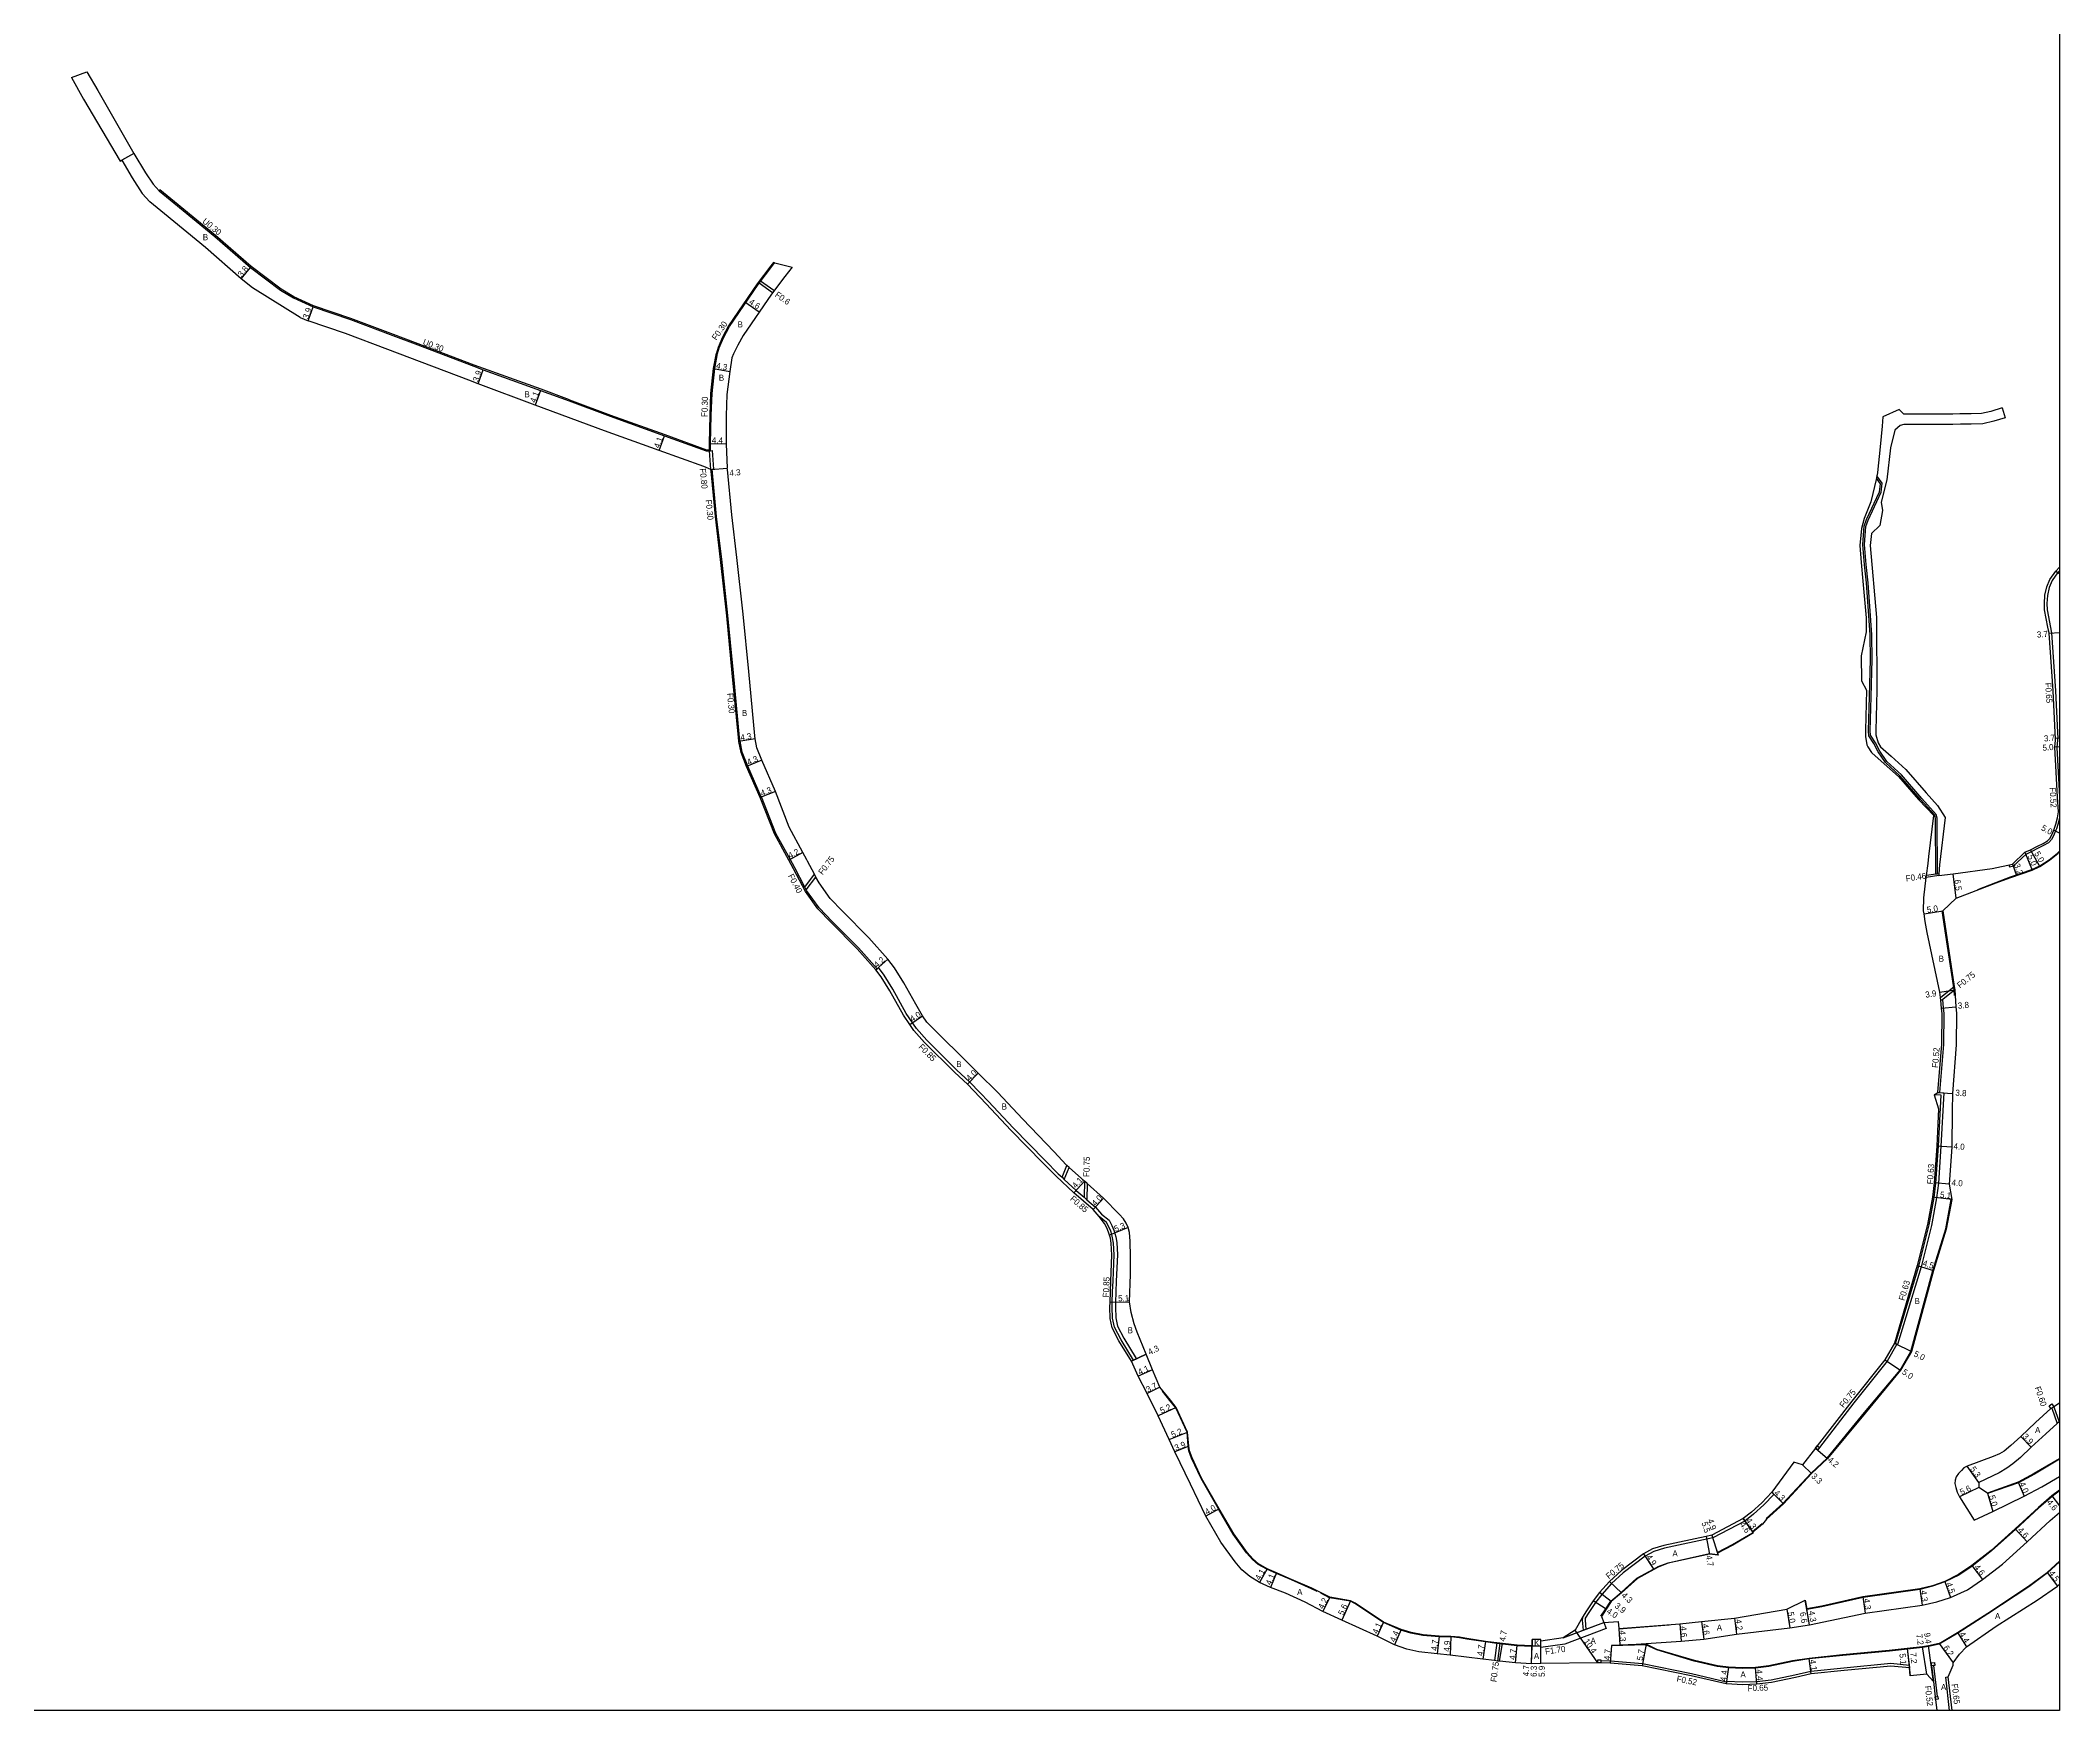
# Model space of a CAD drawing. Header units: metres. Extents: x -15200 to -12000, y -102000 to -99000.
# Drawn here: x -12529 to -12000, y -102000 to -101563 of the extents above; entities that cross this region are included whole.
import ezdxf

# ---------------------------------------------------------------- set-up
doc = ezdxf.new("R2010")
doc.units = ezdxf.units.M
doc.header["$LTSCALE"] = 2.5
for name, color, linetype in [('側溝・桝', 7, 'Continuous'), ('図郭', 7, 'Continuous'), ('幅員', 7, 'Continuous'), ('歩道・分離帯・安全施設', 7, 'Continuous'), ('舗装', 7, 'Continuous'), ('道路', 7, 'Continuous')]:
    doc.layers.add(name, color=color, linetype=linetype)
doc.styles.get("Standard").update_dxf_attribs({"font": ''})
doc.styles.get('Standard').set_extended_font_data('@MS PGothic')

msp = doc.modelspace()

# ---------------------------------------------------------------- linework, layer by layer
at = {"layer": '側溝・桝'}
for points in [[(-12497.37, -101601.83), (-12497.56, -101602.07)], [(-12390.09, -101656.85), (-12397.56, -101654.07), (-12412.58, -101648.65), (-12415.03, -101647.77), (-12430.45, -101641.87), (-12436.21, -101639.71), (-12447.38, -101635.53), (-12457.1, -101632.21), (-12462.26, -101629.85), (-12465.6, -101627.89), (-12473.42, -101621.95), (-12482.79, -101613.81), (-12493.52, -101604.99), (-12497.37, -101601.83)], [(-12351.33, -101644.66), (-12350.9, -101643.2), (-12349.82, -101640.56), (-12348.22, -101637.59), (-12340.74, -101626.6), (-12337.13, -101621.91), (-12336.4, -101620.99), (-12336.72, -101620.91)], [(-12340.45, -101626.22), (-12336.94, -101628.72)], [(-12336.58, -101628.24), (-12340.08, -101625.75)], [(-12353.18, -101670.14), (-12353.2, -101669.91), (-12353.16, -101668.28), (-12352.99, -101660.89), (-12352.78, -101655.17), (-12352.09, -101648.63), (-12351.33, -101644.66)], [(-12390.09, -101656.85), (-12379.4, -101660.82), (-12365.16, -101665.94), (-12354.25, -101669.88), (-12353.49, -101669.86)], [(-12353.48, -101670.16), (-12353.18, -101670.14)], [(-12353.08, -101675.03), (-12353.48, -101670.16)], [(-12353.18, -101670.14), (-12352.68, -101670.1)], [(-12352.28, -101674.96), (-12352.68, -101670.1)], [(-12353.08, -101675.03), (-12352.78, -101675)], [(-12352.78, -101675), (-12352.28, -101674.96)], [(-12339.93, -101760.81), (-12339.93, -101760.8), (-12343.45, -101752.72), (-12344.89, -101749.08), (-12345.46, -101746.2), (-12345.56, -101745.21), (-12347.19, -101728.34), (-12348.66, -101713.32), (-12350.26, -101698.58), (-12351.63, -101687.38), (-12352.78, -101675)], [(-12032.41, -101781.03), (-12032.53, -101766.4), (-12032.7, -101765.57), (-12036.45, -101761.47), (-12041.71, -101755.33), (-12045.6, -101751.78), (-12047.49, -101748.99), (-12048.63, -101746.84), (-12049.91, -101744.79), (-12050.02, -101743.5), (-12049.75, -101734.53), (-12049.52, -101724.83), (-12049.58, -101718.32), (-12049.83, -101714.61), (-12050.6, -101704.77), (-12051.06, -101699.99), (-12051.51, -101694.72), (-12051.15, -101689.88), (-12050.52, -101688.14), (-12047.18, -101680.87), (-12046.91, -101678.79), (-12047.92, -101677.33)], [(-12031.96, -101780.97), (-12032.08, -101766.35), (-12032.28, -101765.36), (-12036.11, -101761.17), (-12041.38, -101755.01), (-12045.27, -101751.48), (-12047.1, -101748.77), (-12048.23, -101746.63), (-12049.47, -101744.64), (-12049.57, -101743.48), (-12049.3, -101734.54), (-12049.07, -101724.84), (-12049.13, -101718.31), (-12049.38, -101714.58), (-12050.16, -101704.73), (-12050.62, -101699.95), (-12051.05, -101694.71), (-12050.7, -101689.98), (-12050.1, -101688.31), (-12046.74, -101680.99), (-12046.45, -101678.68), (-12047.81, -101676.7)], [(-12000, -101701.57), (-12000.55, -101702.12), (-12001.96, -101704.16), (-12002.73, -101705.96), (-12003.19, -101708.02), (-12003.35, -101710.14), (-12003.28, -101711.77), (-12002.12, -101717.86), (-12001.09, -101732.99), (-12000.53, -101743.9), (-12000.45, -101745.42), (-12000.58, -101745.42), (-12001.09, -101745.45)], [(-12000.58, -101745.42), (-12000.55, -101745.95), (-12000.71, -101747.81), (-12000, -101760.8)], [(-12339.84, -101760.78), (-12339.93, -101760.81), (-12340.21, -101760.92)], [(-12309.57, -101805.77), (-12314.49, -101800.26), (-12321.36, -101793.39), (-12324.78, -101789.8), (-12328.02, -101785.31), (-12328.13, -101785.1), (-12328.52, -101784.37), (-12331.13, -101779.39), (-12332.37, -101777.12), (-12336.09, -101770.32), (-12339.84, -101760.78)], [(-12000, -101766.19), (-12000.02, -101766.37), (-12000.45, -101768.04), (-12000.82, -101769.12), (-12001.04, -101769.69), (-12001.61, -101770.96), (-12002.1, -101771.94)], [(-12013.27, -101778.55), (-12013.16, -101779.06), (-12012.07, -101778.82), (-12008.8, -101775.73), (-12007.38, -101775.09), (-12005.53, -101774.15), (-12004.09, -101773.43), (-12002.84, -101772.68), (-12002.1, -101771.94)], [(-12328.52, -101784.37), (-12325.97, -101781.05)], [(-12328.13, -101785.1), (-12325.58, -101781.78)], [(-12031.66, -101781.39), (-12034.9, -101781.84)], [(-12031.63, -101780.92), (-12031.96, -101780.97), (-12032.41, -101781.03), (-12034.84, -101781.37)], [(-12309.87, -101806.03), (-12309.57, -101805.77), (-12309.24, -101805.46)], [(-12282.6, -101838.22), (-12285.35, -101835.34), (-12288.68, -101832.32), (-12296.53, -101824.5), (-12299.29, -101821.44), (-12301.93, -101817.51), (-12305.5, -101811.13), (-12307.77, -101807.42), (-12309.24, -101805.46)], [(-12031.17, -101813.3), (-12027.59, -101810.42)], [(-12027.46, -101811.28), (-12030.6, -101813.8), (-12030.76, -101813.93), (-12031.09, -101814.1)], [(-12031.86, -101838.16), (-12031.34, -101838.19), (-12030.33, -101825.57), (-12030.26, -101817.53), (-12030.4, -101816.04), (-12030.6, -101813.8)], [(-12282.6, -101838.22), (-12280.38, -101840.54), (-12273.94, -101847.41), (-12265.58, -101856), (-12262.15, -101859.46), (-12261.16, -101860.38), (-12260.57, -101860.92), (-12257.47, -101863.79), (-12255.39, -101865.6), (-12254.66, -101866.24), (-12252.38, -101868.23), (-12250.84, -101870.01), (-12248.83, -101871.62), (-12248.13, -101872.97), (-12247.6, -101874.22), (-12247.34, -101875.08), (-12247.09, -101876), (-12246.85, -101877.48), (-12246.64, -101880.7), (-12246.96, -101887.56), (-12247.06, -101890.38), (-12247.15, -101893.11), (-12247.19, -101894.36), (-12247.11, -101897.17), (-12246.65, -101899.31), (-12244.98, -101902.48), (-12241.73, -101907.85), (-12241.7, -101907.91), (-12242.48, -101908.27), (-12242.48, -101908.25), (-12245.72, -101902.9), (-12247.46, -101899.6), (-12247.96, -101897.28), (-12248.04, -101894.36), (-12248, -101893.08), (-12247.91, -101890.35), (-12247.8, -101887.52), (-12247.49, -101880.71), (-12247.69, -101877.58), (-12247.92, -101876.18), (-12248.16, -101875.31), (-12248.4, -101874.51), (-12248.9, -101873.34), (-12249.5, -101872.17), (-12251.43, -101870.62)], [(-12043.01, -101903.9), (-12043, -101903.89), (-12036.84, -101883.62), (-12034.12, -101872.86), (-12032.81, -101865.66), (-12032.38, -101861.89), (-12031.68, -101852.21), (-12031.01, -101838.85), (-12032.8, -101838.74)], [(-12031.34, -101838.19), (-12030.35, -101838.25), (-12031.06, -101852.24), (-12031.75, -101861.95), (-12032.19, -101865.75), (-12033.5, -101872.99), (-12036.23, -101883.79), (-12042.42, -101904.13), (-12042.44, -101904.18)], [(-12261.16, -101860.38), (-12259.9, -101857.24)], [(-12260.57, -101860.92), (-12259.3, -101857.78)], [(-12255.3, -101861.37), (-12255.39, -101865.6)], [(-12254.56, -101862.03), (-12254.66, -101866.24)], [(-12042.59, -101904.1), (-12045.15, -101908.55), (-12053.85, -101919.45), (-12062.87, -101931.1)], [(-12042.44, -101904.18), (-12042.59, -101904.1), (-12043.01, -101903.9), (-12043.26, -101903.77)], [(-12002.03, -101920.78), (-12000.63, -101924.83)], [(-12001.53, -101920.46), (-12000.16, -101924.41)], [(-12075.35, -101942.85), (-12074.82, -101943.38), (-12077.47, -101946.13), (-12080.15, -101948.59), (-12082.42, -101950.36), (-12090.77, -101954.79), (-12103.43, -101957.5), (-12106.27, -101958.37), (-12108.5, -101959.6), (-12114.25, -101963.93), (-12117.29, -101966.76), (-12119.87, -101969.56), (-12121.48, -101971.73), (-12123.26, -101974.28), (-12124.19, -101975.78), (-12124.22, -101976.29), (-12124.04, -101978.7)], [(-12129.94, -101980.95), (-12124.77, -101978.98), (-12124.04, -101978.7), (-12119.31, -101976.89), (-12118.7, -101978.48), (-12129.52, -101982.61), (-12135.79, -101983.51), (-12135.79, -101983.09), (-12138.13, -101983.12), (-12138.12, -101983.02)], [(-12124.92, -101975.55), (-12124.97, -101976.3), (-12124.77, -101978.98)], [(-12147.32, -101982.26), (-12147.92, -101986.92)], [(-12146.57, -101982.36), (-12147.17, -101987.02)], [(-12087.21, -101992.51), (-12096.34, -101990.41), (-12109.21, -101987.72), (-12117.59, -101987.09), (-12117.63, -101987.09), (-12120.07, -101986.99), (-12120.08, -101986.99)], [(-12039.28, -101988.19), (-12044.17, -101987.7), (-12056.46, -101988.85), (-12065.15, -101989.75), (-12069.28, -101990.68), (-12075.54, -101991.99), (-12079.31, -101992.44), (-12082.94, -101992.56), (-12087.19, -101992.38)], [(-12087.19, -101992.38), (-12087.21, -101992.51), (-12087.28, -101993.03)], [(-12039.34, -101988.83), (-12039.28, -101988.19)], [(-12033.5, -101988.27), (-12033.03, -101992.38)], [(-12032.98, -101988.23), (-12032.05, -101996.34)], [(-12028.79, -102000), (-12029.8, -101991.24), (-12029.16, -101991.17)]]:
    msp.add_lwpolyline(points, dxfattribs=at)
for points in [[(-12001.53, -101920.46), (-12002.03, -101920.78), (-12002.28, -101920.94), (-12002.77, -101920.19), (-12002.01, -101919.7)], [(-12063.46, -101930.64), (-12062.87, -101931.1), (-12062.83, -101931.13), (-12063.32, -101931.76), (-12063.95, -101931.27)], [(-12120.88, -101986.72), (-12120.08, -101986.71), (-12120.08, -101986.99), (-12120.08, -101987.51), (-12120.88, -101987.52)], [(-12033.56, -101987.47), (-12032.76, -101987.41), (-12032.7, -101988.21), (-12032.98, -101988.23), (-12033.5, -101988.27)], [(-12031.88, -101996.32), (-12031.8, -101997.01), (-12032.49, -101997.09), (-12032.57, -101996.4), (-12032.05, -101996.34)]]:
    msp.add_lwpolyline(points, close=True, dxfattribs=at)
at = {"layer": '図郭'}
msp.add_lwpolyline([(-12800, -101400), (-12000, -101400), (-12000, -102000), (-12800, -102000)], close=True, dxfattribs=at)
at = {"layer": '幅員'}
for points in [[(-12504.2, -101592.33), (-12507.78, -101594.34)], [(-12504.2, -101592.33), (-12507.34, -101594.09)], [(-12476.02, -101625.12), (-12473.6, -101622.19)], [(-12458.55, -101636.16), (-12457.21, -101632.49)], [(-12344.24, -101631.2), (-12340.43, -101633.79)], [(-12414, -101652.61), (-12412.68, -101648.94)], [(-12352.39, -101648.59), (-12348.16, -101649.39)], [(-12397.66, -101654.35), (-12399.08, -101658.2)], [(-12366.65, -101670.08), (-12365.26, -101666.22)], [(-12353.46, -101668.28), (-12349.06, -101668.38)], [(-12353.08, -101675.03), (-12348.8, -101674.68)], [(-12001.02, -101701.68), (-12000, -101702.33)], [(-12002.77, -101717.94), (-12000, -101717.73)], [(-12341.51, -101745.56), (-12345.75, -101746.25)], [(-12000, -101747.7), (-12001.23, -101747.8)], [(-12000, -101745.39), (-12001.09, -101745.48)], [(-12339.76, -101751.17), (-12343.73, -101752.84)], [(-12336.19, -101759.39), (-12340.21, -101760.92)], [(-12000, -101770.31), (-12001.52, -101769.49)], [(-12329.04, -101775.3), (-12332.72, -101777.31)], [(-12009.09, -101775.29), (-12007.22, -101779.93)], [(-12005.15, -101778.97), (-12007.6, -101774.62)], [(-12027.04, -101787.33), (-12027.88, -101780.88)], [(-12012.33, -101778.35), (-12011.27, -101781.37)], [(-12035.49, -101791.4), (-12030.56, -101790.6)], [(-12306.74, -101803.23), (-12309.87, -101806.03)], [(-12031.32, -101811.88), (-12027.46, -101811.29)], [(-12301.05, -101820.35), (-12297.73, -101818.11)], [(-12030.91, -101816.09), (-12027.13, -101815.74)], [(-12283.13, -101833.11), (-12285.94, -101835.95)], [(-12031.86, -101838.16), (-12028.07, -101838.39)], [(-12028.19, -101852.46), (-12032.18, -101852.18)], [(-12255.3, -101861.37), (-12258.04, -101864.42)], [(-12252.98, -101868.83), (-12250.3, -101865.86)], [(-12028.24, -101866.17), (-12033.31, -101865.59)], [(-12028.89, -101862.13), (-12032.88, -101861.85)], [(-12243.82, -101873.49), (-12248.73, -101875.48)], [(-12037.32, -101883.49), (-12033.02, -101884.81)], [(-12248.6, -101893.06), (-12243.5, -101892.95)], [(-12239.15, -101906.65), (-12243.02, -101908.53)], [(-12045.77, -101908.13), (-12041.62, -101910.91)], [(-12043.26, -101903.77), (-12038.8, -101906.01)], [(-12237.48, -101910.74), (-12241.19, -101912.47)], [(-12235.55, -101915.3), (-12238.85, -101916.97)], [(-12231.24, -101920.66), (-12235.98, -101922.79)], [(-12233.11, -101929.05), (-12228.29, -101927.1)], [(-12010.15, -101928.19), (-12007.47, -101931.02)], [(-12228, -101930.78), (-12231.61, -101932.25)], [(-12063.95, -101931.27), (-12060.74, -101933.98)], [(-12067.32, -101935.64), (-12064.92, -101937.89)], [(-12021.16, -101940.31), (-12024.19, -101935.96)], [(-12010.86, -101940.22), (-12009.28, -101943.89)], [(-12075.35, -101942.85), (-12072.32, -101945.9)], [(-12021.18, -101941.56), (-12026.22, -101944.01)], [(-12018.89, -101943.03), (-12017.46, -101947.83)], [(-12002.05, -101943.8), (-12000, -101946.35)], [(-12220.05, -101947.14), (-12223.53, -101949.11)], [(-12080.18, -101953.48), (-12082.83, -101949.73)], [(-12082.83, -101949.73), (-12080.35, -101953.24)], [(-12092.49, -101954.39), (-12091.66, -101959.02)], [(-12091.03, -101954.07), (-12089.39, -101959.32)], [(-12091.03, -101954.07), (-12089.56, -101958.75)], [(-12011.64, -101952.44), (-12008.53, -101955.83)], [(-12108.91, -101958.97), (-12106.23, -101963.07)], [(-12207.5, -101962.86), (-12209.46, -101966.47)], [(-12204.98, -101963.94), (-12206.56, -101967.73)], [(-12114.69, -101969.17), (-12117.82, -101966.23)], [(-12030.08, -101966.16), (-12028.59, -101970.41)], [(-12022.98, -101962.01), (-12020.17, -101965.65)], [(-12003.24, -101963.8), (-12000.55, -101967.42)], [(-12191.06, -101970.3), (-12192.93, -101974.06)], [(-12185.61, -101971.23), (-12187.93, -101976.33)], [(-12118.72, -101973.44), (-12122.09, -101971.29)], [(-12117.39, -101971.42), (-12120.45, -101969.08)], [(-12065.45, -101977.58), (-12066.62, -101971.09)], [(-12051.49, -101970.24), (-12050.88, -101974.5)], [(-12036.61, -101968.12), (-12036, -101972.38)], [(-12176.97, -101976.8), (-12178.67, -101980.53)], [(-12099.46, -101977.27), (-12099.12, -101981.86)], [(-12093.75, -101976.69), (-12093.16, -101981.25)], [(-12085.11, -101975.8), (-12084.62, -101979.97)], [(-12071.44, -101973.42), (-12070.59, -101978.35)], [(-12065.45, -101977.58), (-12066.21, -101973.35)], [(-12172.4, -101978.76), (-12174.12, -101982.81)], [(-12162.47, -101980.49), (-12162.92, -101985.17)], [(-12159.35, -101980.57), (-12159.59, -101985.47)], [(-12150.29, -101981.88), (-12150.98, -101986.52)], [(-12146.6, -101987.09), (-12145.87, -101982.45)], [(-12138.22, -101987.72), (-12138.09, -101981.42)], [(-12135.81, -101987.69), (-12135.79, -101981.79)], [(-12120.88, -101987.52), (-12126.81, -101978.98)], [(-12115.41, -101978.5), (-12115.14, -101982.79)], [(-12108.28, -101982.62), (-12109.28, -101988.24)], [(-12031.55, -101982.47), (-12027.89, -101987.48)], [(-12026.76, -101979.56), (-12024.42, -101983.29)], [(-12142.46, -101987.53), (-12142.03, -101982.85)], [(-12138.22, -101987.72), (-12138.12, -101983.02)], [(-12117.31, -101982.92), (-12117.65, -101987.61)], [(-12065.04, -101990.39), (-12065.6, -101986.33)], [(-12039.87, -101983.76), (-12039.13, -101990.92)], [(-12039.87, -101983.76), (-12039.34, -101988.83)], [(-12034.79, -101990.44), (-12035.91, -101983.33)], [(-12033.03, -101992.38), (-12034.34, -101983.07)], [(-12086.7, -101988.66), (-12087.28, -101993.03)], [(-12079.26, -101993.09), (-12079.6, -101988.7)]]:
    msp.add_lwpolyline(points, dxfattribs=at)
at = {"layer": '歩道・分離帯・安全施設'}
for points in [[(-12021.44, -101784.99), (-12016.71, -101783.16), (-12012.83, -101781.73), (-12007.27, -101779.79), (-12005.22, -101778.84), (-12002.72, -101777.22), (-12000.56, -101775.48), (-12000, -101774.99)], [(-12027.5, -101812.78), (-12027.61, -101811.3), (-12029.95, -101795.88), (-12030.71, -101790.62)], [(-12076.8, -101949.74), (-12072.42, -101945.79), (-12065.02, -101937.79), (-12060.85, -101933.88), (-12051.05, -101921.99), (-12041.74, -101910.83), (-12038.94, -101905.96), (-12033.16, -101884.77), (-12029.82, -101873.89), (-12028.39, -101866.15)], [(-12194.37, -101968.83), (-12195.83, -101968.1), (-12201.11, -101965.76), (-12205.04, -101964.08), (-12207.57, -101963), (-12209.8, -101961.72), (-12211.34, -101960.4), (-12212.83, -101958.67), (-12216.35, -101953.77), (-12220.18, -101947.21), (-12224.74, -101939.22), (-12227.26, -101933.9), (-12227.93, -101932), (-12228.15, -101930.8), (-12228.44, -101927.14), (-12231.36, -101920.74), (-12232.9, -101918.8), (-12234.89, -101916.35)], [(-12000, -101934.21), (-12006.57, -101938.07), (-12010.8, -101940.36), (-12018.84, -101943.18)], [(-12000, -101942.45), (-12001.95, -101943.91), (-12005.42, -101946.9), (-12011.54, -101952.55), (-12017.83, -101958.21), (-12022.9, -101962.14), (-12026.38, -101964.51), (-12030.02, -101966.3), (-12033.24, -101967.43), (-12036.59, -101968.27), (-12051.46, -101970.39), (-12062.26, -101972.82), (-12066.19, -101973.5)], [(-12089.61, -101958.61), (-12085.62, -101956.55), (-12080.39, -101953.44)], [(-12080.44, -101953.12), (-12077.84, -101951.04)], [(-12120.08, -101975.31), (-12118.84, -101973.36), (-12117.5, -101971.32), (-12114.79, -101969.06), (-12110.64, -101965.29), (-12106.31, -101962.94), (-12105.12, -101962.28), (-12102.52, -101961.28), (-12091.67, -101958.86), (-12089.6, -101959.14)], [(-12000, -101961.09), (-12003.14, -101963.92), (-12008.05, -101967.56), (-12018.75, -101974.62), (-12026.68, -101979.69), (-12031.49, -101982.61), (-12034.31, -101983.22), (-12035.89, -101983.48), (-12039.86, -101983.91), (-12044.57, -101984.43), (-12056.78, -101985.56), (-12065.58, -101986.47), (-12069.89, -101987.13), (-12076.13, -101988.43), (-12079.59, -101988.85), (-12083.01, -101988.98), (-12086.71, -101988.81), (-12089.62, -101988.41), (-12095.65, -101987.06), (-12105.44, -101984.12), (-12108.3, -101982.77), (-12117.33, -101983.07)], [(-12138.13, -101983.17), (-12142.04, -101983), (-12145.89, -101982.59), (-12146.59, -101982.5), (-12147.34, -101982.41), (-12150.31, -101982.02), (-12155.19, -101981.25), (-12157.1, -101980.93), (-12159.36, -101980.72), (-12162.47, -101980.64), (-12166.67, -101980.32), (-12169.82, -101979.7), (-12172.45, -101978.9), (-12177.04, -101976.93), (-12184.48, -101971.99), (-12185.66, -101971.37), (-12191.11, -101970.44), (-12193.43, -101969.29)], [(-12102.23, -101977.63), (-12115.4, -101978.64)]]:
    msp.add_lwpolyline(points, dxfattribs=at)
at = {"layer": '舗装'}
for points in [[(-12243.02, -101908.53), (-12239.15, -101906.65)], [(-12043.26, -101903.77), (-12045.77, -101908.13)], [(-12075.35, -101942.85), (-12072.32, -101945.9)], [(-12129.94, -101980.95), (-12119.31, -101976.89)]]:
    msp.add_lwpolyline(points, dxfattribs=at)
at = {"layer": '道路'}
for points in [[(-12520.47, -101572.44), (-12516.45, -101570.98)], [(-12520.47, -101572.44), (-12517.35, -101578.09), (-12507.78, -101594.34), (-12507.34, -101594.09), (-12504.57, -101598.74), (-12502.02, -101602.8), (-12499.97, -101605)], [(-12516.45, -101570.98), (-12513.56, -101575.85), (-12504.2, -101592.33), (-12501.14, -101597.41), (-12499.07, -101600.4), (-12497.56, -101602.07)], [(-12497.56, -101602.07), (-12493.72, -101605.22), (-12482.98, -101614.04), (-12473.6, -101622.19)], [(-12460.62, -101635.3), (-12473.06, -101627.51), (-12476.02, -101625.12), (-12485.43, -101616.95), (-12496.13, -101608.16), (-12499.97, -101605)], [(-12473.6, -101622.19), (-12465.77, -101628.14), (-12462.4, -101630.12), (-12457.21, -101632.49), (-12447.48, -101635.82), (-12436.32, -101639.99), (-12430.55, -101642.15), (-12415.13, -101648.05), (-12412.68, -101648.94), (-12397.66, -101654.35), (-12390.2, -101657.13), (-12379.5, -101661.1), (-12365.26, -101666.22), (-12354.3, -101670.18), (-12353.48, -101670.16)], [(-12336.72, -101620.91), (-12337.37, -101621.73), (-12340.98, -101626.42), (-12348.48, -101637.44), (-12350.09, -101640.43), (-12351.19, -101643.1), (-12351.63, -101644.59)], [(-12331.79, -101622.1), (-12333.75, -101624.56), (-12337.25, -101629.12), (-12344.68, -101640.02), (-12346.08, -101642.51), (-12347.13, -101644.8), (-12347.59, -101645.85), (-12348.16, -101649.39), (-12348.88, -101655.4), (-12349.09, -101661.03), (-12349.06, -101668.38), (-12348.8, -101674.68)], [(-12336.72, -101620.91), (-12331.79, -101622.1)], [(-12460.62, -101635.3), (-12458.55, -101636.16)], [(-12353.08, -101675.03), (-12354.97, -101674.3), (-12366.65, -101670.08), (-12380.95, -101664.94), (-12399.08, -101658.2), (-12414, -101652.61), (-12416.49, -101651.71), (-12431.93, -101645.79), (-12437.68, -101643.64), (-12448.79, -101639.49), (-12458.55, -101636.16)], [(-12353.48, -101670.16), (-12353.5, -101669.92), (-12353.49, -101669.86), (-12353.46, -101668.28), (-12353.29, -101660.88), (-12353.08, -101655.15), (-12352.39, -101648.59), (-12351.63, -101644.59)], [(-12042.02, -101659.34), (-12046.3, -101661.31), (-12046.44, -101663.74), (-12046.94, -101669.1), (-12047.7, -101675.85), (-12047.76, -101676.44), (-12047.81, -101676.7), (-12047.92, -101677.33)], [(-12015.07, -101658.92), (-12017.97, -101659.85), (-12020.46, -101660.43), (-12023.18, -101660.52), (-12026.13, -101660.53), (-12027.97, -101660.54), (-12030.28, -101660.55), (-12038.49, -101660.6), (-12040.76, -101660.61), (-12042.02, -101659.34)], [(-12015.07, -101658.92), (-12014.25, -101661.5)], [(-12014.25, -101661.5), (-12017.25, -101662.45), (-12020.1, -101663.12), (-12023.14, -101663.22), (-12025.99, -101663.23), (-12027.95, -101663.24), (-12030.11, -101663.25), (-12038.48, -101663.3), (-12040.74, -101663.31), (-12041.72, -101663.57), (-12043.11, -101664.75), (-12044.25, -101669.41), (-12045.25, -101677.74), (-12046.69, -101683.63), (-12046.34, -101685.84), (-12047.09, -101689.76)], [(-12039.34, -101988.83), (-12044.18, -101988.36), (-12056.4, -101989.5), (-12065.04, -101990.39), (-12069.14, -101991.32), (-12075.44, -101992.63), (-12079.26, -101993.09), (-12082.95, -101993.21), (-12087.28, -101993.03), (-12096.44, -101990.92), (-12109.28, -101988.24), (-12117.65, -101987.61), (-12120.08, -101987.51), (-12120.88, -101987.52), (-12135.81, -101987.69), (-12138.22, -101987.72), (-12142.46, -101987.53), (-12146.6, -101987.09), (-12147.17, -101987.02), (-12147.92, -101986.92), (-12150.98, -101986.52), (-12159.59, -101985.47), (-12162.92, -101985.17), (-12167.72, -101984.58), (-12170.87, -101983.87), (-12174.12, -101982.81), (-12178.67, -101980.53), (-12187.93, -101976.33), (-12192.93, -101974.06), (-12197.47, -101971.59), (-12202.66, -101969.29), (-12206.56, -101967.73), (-12209.46, -101966.47), (-12211.98, -101964.91), (-12212.03, -101964.88), (-12214.07, -101963.13), (-12215.86, -101961.05), (-12219.58, -101955.87), (-12223.53, -101949.11), (-12227.53, -101940.67), (-12231.61, -101932.25), (-12233.11, -101929.05), (-12235.98, -101922.79), (-12238.85, -101916.97), (-12241.19, -101912.47), (-12243.02, -101908.53), (-12246.25, -101903.2), (-12248.03, -101899.8), (-12248.56, -101897.35), (-12248.64, -101894.36), (-12248.6, -101893.06), (-12248.51, -101890.33), (-12248.4, -101887.5), (-12248.09, -101880.72), (-12248.29, -101877.65), (-12248.51, -101876.31), (-12248.73, -101875.48), (-12248.96, -101874.72), (-12249.44, -101873.59), (-12250.01, -101872.5), (-12251.43, -101870.62), (-12252.98, -101868.83), (-12258.04, -101864.42), (-12262.74, -101860.07), (-12266.19, -101856.59), (-12274.55, -101847.99), (-12281, -101841.13), (-12285.94, -101835.95), (-12289.26, -101832.94), (-12297.15, -101825.08), (-12299.96, -101821.96), (-12301.05, -101820.35), (-12302.66, -101817.95), (-12306.23, -101811.55), (-12308.48, -101807.9), (-12309.87, -101806.03), (-12314.78, -101800.54), (-12321.64, -101793.67), (-12325.09, -101790.06), (-12328.36, -101785.52), (-12331.48, -101779.58), (-12332.72, -101777.31), (-12336.45, -101770.49), (-12340.21, -101760.92), (-12343.73, -101752.84), (-12345.17, -101749.17), (-12345.75, -101746.25), (-12345.86, -101745.24), (-12347.48, -101728.37), (-12348.96, -101713.35), (-12350.56, -101698.61), (-12351.92, -101687.41), (-12353.04, -101675.48), (-12353.08, -101675.03)], [(-12336.19, -101759.39), (-12339.76, -101751.17), (-12341.03, -101747.95), (-12341.51, -101745.56), (-12341.58, -101744.82), (-12343.2, -101727.95), (-12344.68, -101712.91), (-12346.28, -101698.12), (-12347.65, -101686.95), (-12348.76, -101675.1), (-12348.8, -101674.68)], [(-12047.92, -101677.33), (-12049.46, -101683.57), (-12051.17, -101687.92), (-12051.88, -101690.52), (-12052.31, -101694.96), (-12051.91, -101699.45), (-12051.49, -101704.26)], [(-12047.09, -101689.76), (-12049.29, -101691.8), (-12049.61, -101694.96), (-12047.94, -101713.79), (-12047.93, -101717.53), (-12047.89, -101730.34), (-12047.88, -101732.89), (-12048.13, -101743.36), (-12048.15, -101744.5), (-12047.48, -101746.64), (-12046.9, -101747.63), (-12044.12, -101750.13), (-12040.29, -101753.57), (-12034.92, -101759.71), (-12031.98, -101763.07), (-12029.99, -101766.17)], [(-12002.85, -101717.52), (-12003.07, -101716.34), (-12003.92, -101711.84), (-12004, -101710.13), (-12003.83, -101707.93), (-12003.35, -101705.76), (-12002.53, -101703.85), (-12001.02, -101701.68), (-12000, -101700.65)], [(-12051.49, -101704.26), (-12050.64, -101713.9), (-12050.63, -101717.54), (-12051.91, -101723.88), (-12051.89, -101730.35), (-12050.58, -101732.85)], [(-12002.54, -101771.65), (-12002.08, -101770.73), (-12001.52, -101769.49), (-12001.31, -101768.94), (-12000.95, -101767.89), (-12000.54, -101766.27), (-12000.33, -101764.68), (-12000.52, -101760.84), (-12001.23, -101747.8), (-12001.07, -101745.94), (-12001.09, -101745.45), (-12001.18, -101743.95), (-12001.73, -101733.03), (-12002.77, -101717.94), (-12002.85, -101717.52)], [(-12050.58, -101732.85), (-12050.83, -101743.3), (-12050.86, -101745), (-12050.43, -101747.13), (-12050.22, -101747.68), (-12049.24, -101749.15), (-12049.18, -101749.22), (-12045.93, -101752.14), (-12042.22, -101755.47), (-12036.95, -101761.49), (-12032.95, -101765.64)], [(-12325.97, -101781.05), (-12327.79, -101777.57), (-12327.98, -101777.22), (-12329.04, -101775.3), (-12332.63, -101768.73), (-12336.19, -101759.39)], [(-12035.49, -101791.4), (-12035.62, -101790.6), (-12035.58, -101787.18), (-12034.9, -101781.84), (-12034.84, -101781.37), (-12034.43, -101778.18), (-12034.21, -101776.4), (-12032.95, -101765.64)], [(-12029.99, -101766.17), (-12031.46, -101778.56), (-12031.63, -101780.92), (-12031.66, -101781.39)], [(-12030.56, -101790.6), (-12027.04, -101787.33), (-12016.65, -101783.3), (-12012.78, -101781.88), (-12007.22, -101779.93), (-12005.15, -101778.97), (-12002.63, -101777.34), (-12000.46, -101775.6), (-12000, -101775.19)], [(-12017.68, -101779.52), (-12012.33, -101778.35), (-12009.09, -101775.29), (-12007.6, -101774.62), (-12005.76, -101773.68), (-12004.34, -101772.97), (-12003.16, -101772.26), (-12002.54, -101771.65)], [(-12129.94, -101980.95), (-12135.79, -101981.79), (-12135.78, -101981.39), (-12138.09, -101981.42), (-12138.12, -101983.02), (-12142.03, -101982.85), (-12145.87, -101982.45), (-12146.57, -101982.36), (-12147.32, -101982.26), (-12150.29, -101981.88), (-12155.17, -101981.1), (-12157.08, -101980.78), (-12159.35, -101980.57), (-12162.47, -101980.49), (-12166.64, -101980.17), (-12169.78, -101979.55), (-12172.4, -101978.76), (-12176.97, -101976.8), (-12184.41, -101971.86), (-12185.61, -101971.23), (-12191.06, -101970.3), (-12195.77, -101967.96), (-12201.05, -101965.63), (-12204.98, -101963.94), (-12207.5, -101962.86), (-12209.72, -101961.59), (-12211.24, -101960.29), (-12212.71, -101958.58), (-12216.23, -101953.69), (-12220.05, -101947.14), (-12224.61, -101939.15), (-12227.12, -101933.84), (-12227.78, -101931.95), (-12228, -101930.78), (-12228.29, -101927.1), (-12231.24, -101920.66), (-12232.79, -101918.71), (-12235.55, -101915.3), (-12237.48, -101910.74), (-12239.15, -101906.65), (-12241.46, -101900.93), (-12242.26, -101898.74), (-12243.06, -101895.79), (-12243.5, -101892.95), (-12243.28, -101885.84), (-12243.28, -101881.21), (-12243.29, -101877.12), (-12243.46, -101874.83), (-12243.82, -101873.49), (-12244.38, -101872.36), (-12245.11, -101871.22), (-12246.23, -101870.01), (-12250.3, -101865.86), (-12254.56, -101862.03), (-12255.3, -101861.37), (-12259.3, -101857.78), (-12259.9, -101857.24), (-12260.06, -101857.09), (-12263.18, -101853.67), (-12271.51, -101845.1), (-12277.99, -101838.2), (-12283.13, -101833.11), (-12286.29, -101829.97), (-12294.1, -101822.19), (-12296.52, -101819.8), (-12297.73, -101818.11), (-12299.44, -101815.03), (-12302.61, -101809.42), (-12305.01, -101805.52), (-12306.74, -101803.23), (-12311.73, -101797.65), (-12318.63, -101790.74), (-12321.85, -101787.37), (-12324.78, -101783.3), (-12325.58, -101781.78), (-12325.97, -101781.05)], [(-12031.66, -101781.39), (-12027.88, -101780.88), (-12017.68, -101779.52)], [(-12030.56, -101790.6), (-12029.8, -101795.86), (-12027.59, -101810.42), (-12027.46, -101811.28), (-12027.46, -101811.29), (-12027.13, -101815.74), (-12026.98, -101817.4), (-12027.05, -101825.71), (-12028.07, -101838.39), (-12028.09, -101842.95), (-12028.19, -101852.46), (-12028.89, -101862.13), (-12028.24, -101866.17), (-12029.67, -101873.92), (-12033.02, -101884.81), (-12038.8, -101906.01), (-12041.62, -101910.91), (-12050.94, -101922.09), (-12060.74, -101933.98), (-12064.92, -101937.89), (-12072.32, -101945.9), (-12076.7, -101949.85), (-12077.75, -101951.16)], [(-12030.91, -101816.09), (-12031.09, -101814.1), (-12031.17, -101813.3), (-12031.32, -101811.88), (-12034.71, -101796.24), (-12035.17, -101793.39), (-12035.49, -101791.4)], [(-12031.86, -101838.16), (-12030.85, -101825.54), (-12030.78, -101817.55), (-12030.91, -101816.09), (-12031.09, -101814.1)], [(-12032.8, -101838.74), (-12031.7, -101842.46), (-12032.18, -101852.18), (-12032.88, -101861.85), (-12033.31, -101865.59), (-12034.61, -101872.76), (-12037.32, -101883.49), (-12043.26, -101903.77)], [(-12032.8, -101838.74), (-12031.86, -101838.16)], [(-12043.26, -101903.77), (-12045.77, -101908.13), (-12054.44, -101918.98), (-12063.46, -101930.64), (-12063.95, -101931.27), (-12067.32, -101935.64)], [(-12000, -101919.47), (-12001.53, -101920.46), (-12002.03, -101920.78), (-12002.28, -101920.94), (-12006.34, -101924.59), (-12010.15, -101928.19), (-12012.79, -101930.62), (-12014.55, -101932.05), (-12015.76, -101932.74), (-12017.38, -101933.47), (-12024.19, -101935.96), (-12025.05, -101936.48), (-12025.69, -101937.15), (-12026.45, -101937.96), (-12027.05, -101938.81), (-12027.36, -101939.63), (-12027.45, -101940.5), (-12027.2, -101941.57), (-12026.81, -101942.81), (-12026.22, -101944.01), (-12022.33, -101950.15), (-12017.46, -101947.83), (-12009.28, -101943.89), (-12004.68, -101941.43), (-12000, -101938.68)], [(-12000, -101924.27), (-12000.16, -101924.41), (-12000.63, -101924.83), (-12003.63, -101927.52), (-12007.47, -101931.02), (-12010.26, -101933.72), (-12012.28, -101935.36), (-12013.82, -101936.49), (-12015.8, -101937.76), (-12021.16, -101940.31), (-12021.18, -101941.56)], [(-12067.32, -101935.64), (-12069.54, -101934.95), (-12075.35, -101942.85), (-12077.99, -101945.6), (-12080.63, -101948.01), (-12082.83, -101949.73), (-12091.03, -101954.07), (-12092.49, -101954.39), (-12103.62, -101956.77), (-12106.57, -101957.67), (-12108.91, -101958.97), (-12114.73, -101963.35), (-12117.82, -101966.23), (-12120.45, -101969.08), (-12122.09, -101971.29), (-12123.89, -101973.87), (-12124.92, -101975.55), (-12125.03, -101975.71), (-12126.81, -101978.98)], [(-12000, -101934.04), (-12006.65, -101937.94), (-12010.86, -101940.22), (-12018.89, -101943.03)], [(-12000, -101942.27), (-12002.05, -101943.8), (-12005.52, -101946.78), (-12011.64, -101952.44), (-12017.92, -101958.09), (-12022.98, -101962.01), (-12026.45, -101964.38), (-12030.08, -101966.16), (-12033.29, -101967.29), (-12036.61, -101968.12), (-12051.49, -101970.24), (-12062.29, -101972.67), (-12066.21, -101973.35)], [(-12018.89, -101943.03), (-12021.18, -101941.56)], [(-12031.55, -101982.47), (-12034.34, -101983.07), (-12035.91, -101983.33), (-12039.87, -101983.76), (-12044.59, -101984.28), (-12056.8, -101985.41), (-12065.6, -101986.33), (-12069.92, -101986.98), (-12076.16, -101988.28), (-12079.6, -101988.7), (-12083.01, -101988.83), (-12086.7, -101988.66), (-12089.6, -101988.26), (-12095.61, -101986.91), (-12105.41, -101983.98), (-12108.28, -101982.62), (-12117.31, -101982.92), (-12115.14, -101982.79), (-12110.88, -101982.61), (-12099.12, -101981.86), (-12093.16, -101981.25), (-12084.62, -101979.97), (-12070.59, -101978.35), (-12065.45, -101977.58), (-12050.88, -101974.5), (-12036, -101972.38), (-12032.11, -101971.51), (-12028.59, -101970.41), (-12024.13, -101968.36), (-12020.17, -101965.65), (-12014.97, -101961.62), (-12008.53, -101955.83), (-12002.45, -101950.21), (-12000, -101948.1)], [(-12077.75, -101951.16), (-12080.35, -101953.24), (-12080.18, -101953.48), (-12085.55, -101956.68), (-12089.56, -101958.75), (-12089.39, -101959.32), (-12091.66, -101959.02), (-12102.49, -101961.43), (-12105.07, -101962.42), (-12106.23, -101963.07), (-12110.54, -101965.4), (-12114.69, -101969.17), (-12117.39, -101971.42), (-12118.72, -101973.44), (-12119.91, -101975.33), (-12119.31, -101976.89), (-12115.53, -101976.65), (-12115.41, -101978.5)], [(-12031.55, -101982.47), (-12026.76, -101979.56), (-12018.83, -101974.5), (-12008.13, -101967.44), (-12003.24, -101963.8), (-12000.01, -101960.9), (-12000, -101960.88)], [(-12027.89, -101987.48), (-12026.21, -101985.18), (-12024.42, -101983.29), (-12016.65, -101977.85), (-12005.84, -101971.05), (-12000.55, -101967.42), (-12000, -101966.87)], [(-12071.44, -101973.42), (-12066.62, -101971.09), (-12066.21, -101973.35)], [(-12115.41, -101978.5), (-12099.46, -101977.27), (-12093.75, -101976.69), (-12085.11, -101975.8), (-12071.44, -101973.42)], [(-12126.81, -101978.98), (-12129.94, -101980.95)], [(-12029.16, -101991.17), (-12027.86, -101988.1), (-12027.89, -101987.48)], [(-12033.03, -101992.38), (-12034.79, -101990.44), (-12039.13, -101990.92), (-12039.34, -101988.83)], [(-12033.03, -101992.38), (-12032.57, -101996.4), (-12032.49, -101997.09), (-12032.16, -102000)], [(-12028.14, -102000), (-12029.16, -101991.17)]]:
    msp.add_lwpolyline(points, dxfattribs=at)

# ---------------------------------------------------------------- texts
at = {"layer": '側溝・桝'}
for s, rotation, p in [('U0.30', 320.5893, (-12486.36, -101610.33)), ('F0.6', 324.5277, (-12336.48, -101629.66)), ('F0.30', 55.7457, (-12351.66, -101641.37)), ('U0.30', 339.0452, (-12428.66, -101642.32)), ('F0.30', 88.6682, (-12353.98, -101661.34)), ('F0.80', 275.5092, (-12356.02, -101674.85)), ('F0.30', 275.5092, (-12354.48, -101683.03)), ('F0.30', 275.5092, (-12348.89, -101733.67)), ('F0.65', 273.5668, (-12003.8, -101730.94)), ('F0.52', 272.8559, (-12002.61, -101758.31)), ('F0.75', 52.4853, (-12323.85, -101781.33)), ('F0.40', 297.6913, (-12332.97, -101781.46)), ('F0.46', 7.939, (-12040.16, -101782.94)), ('F0.75', 38.82, (-12026.07, -101810.97)), ('F0.85', 315.0946, (-12298.88, -101826.41)), ('F0.52', 85.4203, (-12031.83, -101831.78)), ('F0.75', 88.7581, (-12253.98, -101860.31)), ('F0.63', 85.9181, (-12033.18, -101862.25)), ('F0.85', 318.9272, (-12259.2, -101866.22)), ('F0.85', 87.3572, (-12248.92, -101891.84)), ('F0.63', 73.6669, (-12040.63, -101892.8)), ('F0.75', 51.3737, (-12056.55, -101920.86)), ('F0.60', 288.9852, (-12006.56, -101915.44)), ('F0.75', 39.1236, (-12117.99, -101965.65)), ('F0.75', 82.6374, (-12147.43, -101992.6)), ('F1.70', 7.7203, (-12134.59, -101985.32)), ('F0.52', 348.8412, (-12100.37, -101992.38)), ('F0.65', 1.9537, (-12081.64, -101994.93)), ('F0.65', 276.5824, (-12028.26, -101993.07)), ('F0.52', 276.5824, (-12035.28, -101993.59))]:
    msp.add_text(s, height=1.6, rotation=rotation, dxfattribs=at).set_placement(p)
at = {"layer": '幅員'}
for s, rotation, p in [('3.8', 50.4088, (-12475.91, -101624.82)), ('3.9', 70.027, (-12458.52, -101635.79)), ('4.6', 325.7451, (-12343.27, -101631.56)), ('3.9', 70.1564, (-12413.98, -101652.24)), ('4.3', 349.2086, (-12351.83, -101648.59)), ('4.1', 69.6958, (-12399.02, -101657.74)), ('4.1', 70.2366, (-12366.59, -101669.62)), ('4.4', 358.6707, (-12352.86, -101668.19)), ('4.3', 4.6176, (-12348.16, -101676.77)), ('3.7', 4.3408, (-12005.9, -101719.09)), ('4.3', 9.2739, (-12345.23, -101746.06)), ('3.7', 4.8353, (-12004.03, -101746.29)), ('4.3', 22.8582, (-12343.26, -101752.53)), ('5.0', 4.8416, (-12004.43, -101748.73)), ('4.3', 20.8731, (-12339.73, -101760.63)), ('5.0', 331.6167, (-12004.98, -101769.4)), ('4.2', 28.6893, (-12332.33, -101776.99)), ('5.0', 292.0224, (-12008.41, -101776.31)), ('5.0', 299.4471, (-12006.7, -101775.6)), ('3.2', 289.3095, (-12011.99, -101778.56)), ('6.5', 277.4293, (-12027.57, -101782.51)), ('5.0', 9.2168, (-12034.62, -101791.16)), ('4.2', 41.7653, (-12309.57, -101805.62)), ('3.9', 8.7986, (-12035.04, -101813.38)), ('4.0', 33.9395, (-12300.34, -101819.78)), ('3.8', 5.1812, (-12026.57, -101816.25)), ('4.0', 45.2783, (-12285.33, -101835.26)), ('3.8', 356.5571, (-12027.32, -101839)), ('4.0', 355.8993, (-12027.82, -101853)), ('4.1', 48.043, (-12257.53, -101863.37)), ('4.0', 355.9213, (-12028.32, -101862.53)), ('4.0', 48.0104, (-12252.39, -101868.05)), ('5.1', 353.4619, (-12031.39, -101865.66)), ('5.3', 22.0644, (-12247.16, -101874.71)), ('4.5', 342.9138, (-12035.99, -101883.51)), ('5.1', 1.2996, (-12246.46, -101892.86)), ('4.3', 25.9824, (-12238.21, -101906.95)), ('5.0', 333.3007, (-12038.35, -101907.13)), ('4.1', 24.9732, (-12240.83, -101912.19)), ('5.0', 326.17, (-12041.4, -101911.74)), ('3.7', 26.9473, (-12238.67, -101916.77)), ('5.2', 24.13, (-12235.11, -101922.29)), ('5.2', 22.052, (-12232.23, -101928.59)), ('3.9', 22.2263, (-12231.32, -101932.03)), ('3.9', 313.3937, (-12009.84, -101928.37)), ('4.2', 319.7803, (-12060.87, -101934.62)), ('3.3', 316.8118, (-12065.14, -101938.83)), ('5.3', 304.7787, (-12023.51, -101936.76)), ('4.0', 293.2694, (-12010.61, -101940.55)), ('4.3', 314.7963, (-12074.89, -101943.17)), ('5.6', 25.9482, (-12025.63, -101943.61)), ('5.0', 286.5843, (-12018.53, -101943.86)), ('4.6', 308.6947, (-12003.46, -101945.54)), ('4.0', 29.5179, (-12223.23, -101948.82)), ('5.5', 287.3482, (-12093.79, -101950.83)), ('4.9', 287.3482, (-12092.21, -101950.09)), ('4.6', 305.282, (-12083.82, -101951.31)), ('4.3', 305.282, (-12082.25, -101950.29)), ('4.6', 312.4713, (-12011.09, -101952.89)), ('4.9', 303.2303, (-12108.31, -101959.8)), ('4.7', 280.1741, (-12092.61, -101959.49)), ('4.1', 61.5532, (-12209.33, -101966.02)), ('4.1', 67.3819, (-12206.48, -101967.27)), ('4.5', 289.3526, (-12029.77, -101966.75)), ('4.6', 307.7798, (-12022.48, -101962.51)), ('4.5', 306.6166, (-12002.92, -101964.07)), ('4.2', 63.6721, (-12192.79, -101973.57)), ('5.6', 65.4845, (-12187.53, -101975.19)), ('3.9', 322.5936, (-12116.63, -101972.89)), ('4.3', 316.8612, (-12114.83, -101970.02)), ('4.3', 278.064, (-12051.31, -101970.77)), ('4.3', 278.1913, (-12036.44, -101968.65)), ('4.1', 65.5635, (-12178.57, -101980.08)), ('4.0', 327.497, (-12118.76, -101974.37)), ('4.6', 277.4181, (-12093.56, -101977.37)), ('4.2', 276.7589, (-12084.89, -101976.16)), ('5.0', 279.8316, (-12071.19, -101974.29)), ('6.6', 279.8316, (-12068.05, -101974.34)), ('4.3', 279.8316, (-12065.72, -101974.03)), ('4.4', 66.9798, (-12173.99, -101982.2)), ('4.7', 84.4118, (-12162.95, -101984.41)), ('4.9', 87.1537, (-12159.65, -101984.61)), ('4.7', 81.174, (-12145.12, -101982.01)), ('10.4', 304.8183, (-12124.68, -101981.88)), ('4.3', 273.5271, (-12115.27, -101979.04)), ('4.6', 274.2143, (-12099.3, -101977.96)), ('7.2', 278.9573, (-12037.58, -101980.06)), ('9.4', 277.9838, (-12035.49, -101979.7)), ('4.4', 302.0504, (-12026.35, -101980.01)), ('4.7', 81.5085, (-12150.97, -101985.77)), ('4.7', 84.6707, (-12142.49, -101986.77)), ('4.7', 85.8024, (-12117.7, -101986.85)), ('5.7', 79.9036, (-12109.16, -101986.99)), ('4.1', 277.8483, (-12065.44, -101986.76)), ('5.1', 275.9682, (-12041.96, -101985.11)), ('7.2', 275.9682, (-12039.15, -101984.86)), ('6.2', 306.1038, (-12030.58, -101983.62)), ('4.7', 88.8221, (-12138.93, -101991.03)), ('6.3', 88.8221, (-12136.91, -101991.19)), ('5.9', 89.7557, (-12134.78, -101991.16)), ('4.4', 82.4185, (-12087.3, -101992.42)), ('4.4', 274.537, (-12079.46, -101989.29))]:
    msp.add_text(s, height=1.6, rotation=rotation, dxfattribs=at).set_placement(p)
at = {"layer": '舗装'}
for s, p in [('B', (-12486.1, -101615.04)), ('B', (-12346.1, -101637.88)), ('B', (-12401.91, -101656.16)), ('B', (-12351.02, -101651.83)), ('B', (-12344.98, -101739.6)), ('B', (-12031.66, -101803.93)), ('B', (-12288.87, -101831.53)), ('B', (-12276.98, -101842.64)), ('B', (-12037.98, -101893.56)), ('B', (-12243.99, -101901.21)), ('A', (-12006.44, -101927.33)), ('A', (-12101.37, -101959.64)), ('A', (-12199.62, -101969.72)), ('A', (-12089.75, -101979.06)), ('A', (-12016.93, -101976.01)), ('K', (-12137.57, -101983.07)), ('A', (-12122.82, -101982.53)), ('A', (-12137.64, -101986.48)), ('A', (-12083.56, -101991.32)), ('A', (-12031.06, -101994.62))]:
    msp.add_text(s, height=1.6, dxfattribs=at).set_placement(p)

doc.saveas('drawing.dxf')
